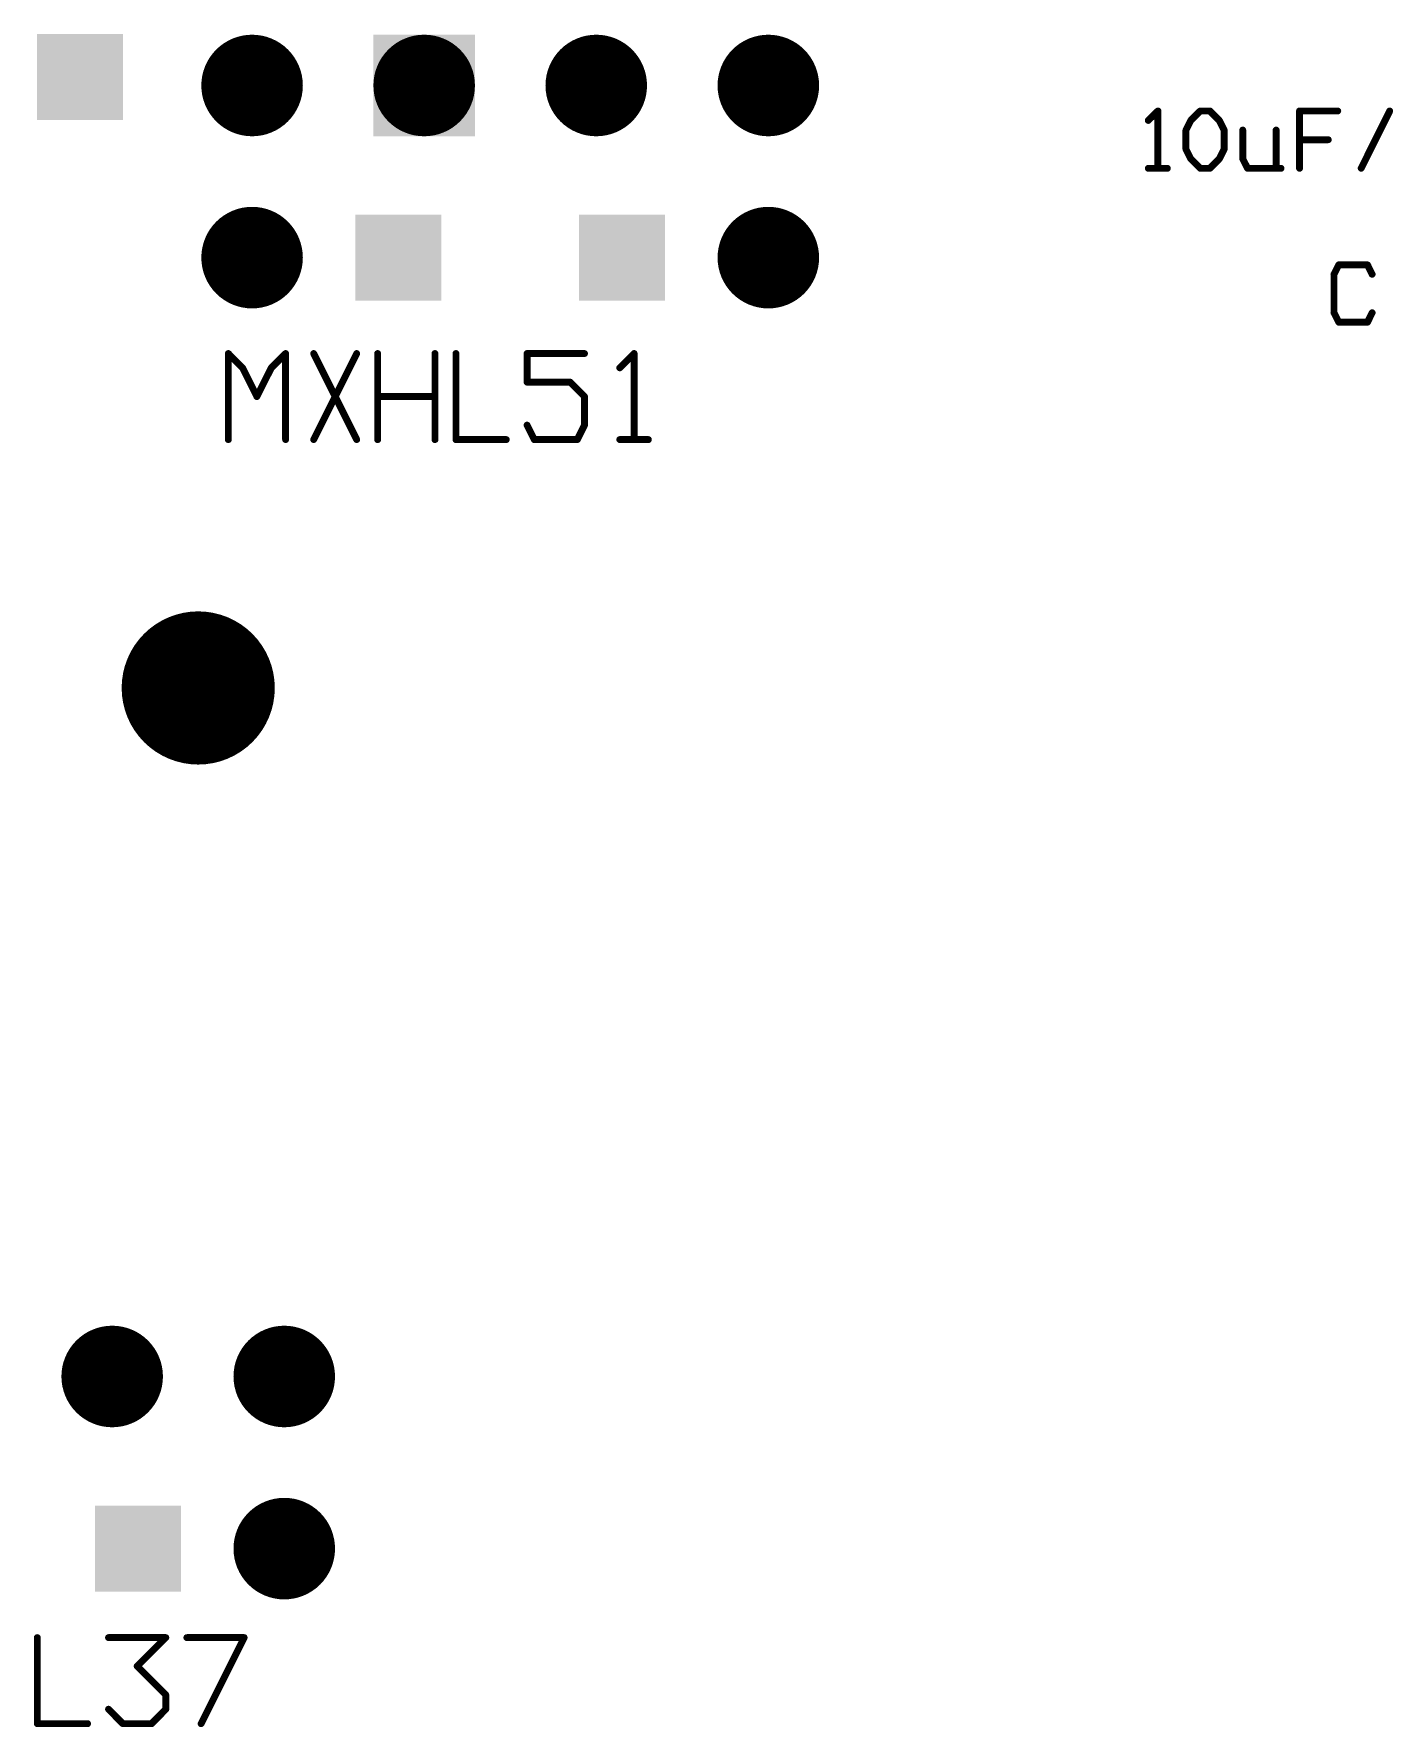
# Model space of a CAD drawing. Header units: millimetres. Extents: x 451 to 799, y 260 to 388.
# Drawn here: x 715.51 to 735.57, y 298.82 to 323.81 of the extents above; entities that cross this region are included whole.
import ezdxf

# ---------------------------------------------------------------- set-up
doc = ezdxf.new("R2010")
doc.units = ezdxf.units.MM
for name, color, linetype in [('3_A_', 4, 'Continuous'), ('4_A_', 54, 'Continuous'), ('5_A_', 7, 'Continuous')]:
    doc.layers.add(name, color=color, linetype=linetype)

# ---------------------------------------------------------------- blocks, each defined once
blk = doc.blocks.new('D24ROUND1_4986X1_4986')
blk.add_lwpolyline([(0.37465, 0, 0.7493, 0.7493, 1), (-0.37465, 0, 0.7493, 0.7493, 1), (0.37465, 0, 0.7493, 0.7493, 0)], format="xyseb")
blk = doc.blocks.new('D25ROUND2_2606X2_2606')
blk.add_lwpolyline([(0.56515, 0, 1.1303, 1.1303, 1), (-0.56515, 0, 1.1303, 1.1303, 1), (0.56515, 0, 1.1303, 1.1303, 0)], format="xyseb")
blk = doc.blocks.new('D16SQUARE1_27X1_27')
blk.add_solid([(-0.635, -0.635), (0.635, -0.635), (-0.635, 0.635), (0.635, 0.635)])
blk = doc.blocks.new('D41SQUARE1_4986X1_4986')
blk.add_solid([(-0.7493, -0.7493), (0.7493, -0.7493), (-0.7493, 0.7493), (0.7493, 0.7493)])

msp = doc.modelspace()

# ---------------------------------------------------------------- linework, layer by layer
at = {"layer": '5_A_'}
for points in [[(732.098, 322.669, 0.102, 0.102, 0), (731.956, 322.529, 0.102, 0.102, 0)], [(732.098, 321.823, 0.102, 0.102, 0), (732.098, 322.669, 0.102, 0.102, 0)], [(732.512, 322.387, 0.102, 0.102, 0), (732.583, 322.529, 0.102, 0.102, 0)], [(732.583, 322.529, 0.102, 0.102, 0), (732.723, 322.669, 0.102, 0.102, 0)], [(732.723, 322.669, 0.102, 0.102, 0), (732.865, 322.669, 0.102, 0.102, 0)], [(732.865, 322.669, 0.102, 0.102, 0), (733.005, 322.529, 0.102, 0.102, 0)], [(733.005, 322.529, 0.102, 0.102, 0), (733.076, 322.387, 0.102, 0.102, 0)], [(734.189, 321.823, 0.102, 0.102, 0), (734.189, 322.669, 0.102, 0.102, 0)], [(734.189, 322.669, 0.102, 0.102, 0), (734.752, 322.669, 0.102, 0.102, 0)], [(735.52, 322.669, 0.102, 0.102, 0), (735.098, 321.823, 0.102, 0.102, 0)], [(732.512, 322.105, 0.102, 0.102, 0), (732.512, 322.387, 0.102, 0.102, 0)], [(733.076, 322.387, 0.102, 0.102, 0), (733.076, 322.105, 0.102, 0.102, 0)], [(733.35, 321.963, 0.102, 0.102, 0), (733.35, 322.387, 0.102, 0.102, 0)], [(733.843, 322.387, 0.102, 0.102, 0), (733.843, 321.823, 0.102, 0.102, 0)], [(732.583, 321.963, 0.102, 0.102, 0), (732.512, 322.105, 0.102, 0.102, 0)], [(733.076, 322.105, 0.102, 0.102, 0), (733.005, 321.963, 0.102, 0.102, 0)], [(734.613, 322.245, 0.102, 0.102, 0), (734.189, 322.245, 0.102, 0.102, 0)], [(732.238, 321.823, 0.102, 0.102, 0), (731.956, 321.823, 0.102, 0.102, 0)], [(732.723, 321.823, 0.102, 0.102, 0), (732.583, 321.963, 0.102, 0.102, 0)], [(732.865, 321.823, 0.102, 0.102, 0), (732.723, 321.823, 0.102, 0.102, 0)], [(733.005, 321.963, 0.102, 0.102, 0), (732.865, 321.823, 0.102, 0.102, 0)], [(733.422, 321.823, 0.102, 0.102, 0), (733.35, 321.963, 0.102, 0.102, 0)], [(733.914, 321.823, 0.102, 0.102, 0), (733.422, 321.823, 0.102, 0.102, 0)], [(734.697, 320.259, 0.102, 0.102, 0), (734.768, 320.398, 0.102, 0.102, 0)], [(734.768, 320.398, 0.102, 0.102, 0), (735.192, 320.398, 0.102, 0.102, 0)], [(735.192, 320.398, 0.102, 0.102, 0), (735.26, 320.259, 0.102, 0.102, 0)], [(734.697, 319.692, 0.102, 0.102, 0), (734.697, 320.259, 0.102, 0.102, 0)], [(734.768, 319.552, 0.102, 0.102, 0), (734.697, 319.692, 0.102, 0.102, 0)], [(735.192, 319.552, 0.102, 0.102, 0), (734.768, 319.552, 0.102, 0.102, 0)], [(735.26, 319.692, 0.102, 0.102, 0), (735.192, 319.552, 0.102, 0.102, 0)], [(718.588, 318.879, 0.102, 0.102, 0), (718.377, 319.09, 0.102, 0.102, 0)], [(718.377, 319.09, 0.102, 0.102, 0), (718.377, 317.82, 0.102, 0.102, 0)], [(719.223, 319.09, 0.102, 0.102, 0), (719.012, 318.879, 0.102, 0.102, 0)], [(719.223, 317.82, 0.102, 0.102, 0), (719.223, 319.09, 0.102, 0.102, 0)], [(720.272, 317.82, 0.102, 0.102, 0), (719.637, 319.09, 0.102, 0.102, 0)], [(720.272, 319.09, 0.102, 0.102, 0), (719.637, 317.82, 0.102, 0.102, 0)], [(720.582, 317.82, 0.102, 0.102, 0), (720.582, 319.09, 0.102, 0.102, 0)], [(721.428, 317.82, 0.102, 0.102, 0), (721.428, 319.09, 0.102, 0.102, 0)], [(721.738, 317.82, 0.102, 0.102, 0), (721.738, 319.09, 0.102, 0.102, 0)], [(722.787, 318.668, 0.102, 0.102, 0), (722.787, 319.09, 0.102, 0.102, 0)], [(722.787, 319.09, 0.102, 0.102, 0), (723.635, 319.09, 0.102, 0.102, 0)], [(724.366, 319.09, 0.102, 0.102, 0), (724.156, 318.879, 0.102, 0.102, 0)], [(724.366, 317.82, 0.102, 0.102, 0), (724.366, 319.09, 0.102, 0.102, 0)], [(718.799, 318.455, 0.102, 0.102, 0), (718.588, 318.879, 0.102, 0.102, 0)], [(719.012, 318.879, 0.102, 0.102, 0), (718.799, 318.455, 0.102, 0.102, 0)], [(723.422, 318.668, 0.102, 0.102, 0), (722.787, 318.668, 0.102, 0.102, 0)], [(723.635, 318.455, 0.102, 0.102, 0), (723.422, 318.668, 0.102, 0.102, 0)], [(721.428, 318.455, 0.102, 0.102, 0), (720.582, 318.455, 0.102, 0.102, 0)], [(723.635, 318.033, 0.102, 0.102, 0), (723.635, 318.455, 0.102, 0.102, 0)], [(722.787, 318.033, 0.102, 0.102, 0), (722.893, 317.82, 0.102, 0.102, 0)], [(723.528, 317.82, 0.102, 0.102, 0), (723.635, 318.033, 0.102, 0.102, 0)], [(722.479, 317.82, 0.102, 0.102, 0), (721.738, 317.82, 0.102, 0.102, 0)], [(722.893, 317.82, 0.102, 0.102, 0), (723.528, 317.82, 0.102, 0.102, 0)], [(724.577, 317.82, 0.102, 0.102, 0), (724.156, 317.82, 0.102, 0.102, 0)], [(715.558, 298.872, 0.102, 0.102, 0), (715.558, 300.142, 0.102, 0.102, 0)], [(717.455, 300.142, 0.102, 0.102, 0), (716.609, 300.142, 0.102, 0.102, 0)], [(717.031, 299.72, 0.102, 0.102, 0), (717.455, 300.142, 0.102, 0.102, 0)], [(718.611, 300.142, 0.102, 0.102, 0), (717.765, 300.142, 0.102, 0.102, 0)], [(717.976, 298.872, 0.102, 0.102, 0), (718.611, 300.142, 0.102, 0.102, 0)], [(717.455, 299.296, 0.102, 0.102, 0), (717.031, 299.72, 0.102, 0.102, 0)], [(717.455, 299.085, 0.102, 0.102, 0), (717.455, 299.296, 0.102, 0.102, 0)], [(716.609, 299.085, 0.102, 0.102, 0), (716.82, 298.872, 0.102, 0.102, 0)], [(717.244, 298.872, 0.102, 0.102, 0), (717.455, 299.085, 0.102, 0.102, 0)], [(716.299, 298.872, 0.102, 0.102, 0), (715.558, 298.872, 0.102, 0.102, 0)], [(716.82, 298.872, 0.102, 0.102, 0), (717.244, 298.872, 0.102, 0.102, 0)]]:
    msp.add_lwpolyline(points, format="xyseb", dxfattribs=at)
for points in [[(731.931, 322.529, 0.0508, 0.0508, 1), (731.981, 322.529, 0.0508, 0.0508, 1), (731.931, 322.529, 0.0508, 0.0508, 0)], [(731.931, 322.529, 0.0508, 0.0508, 1), (731.981, 322.529, 0.0508, 0.0508, 1), (731.931, 322.529, 0.0508, 0.0508, 0)], [(732.073, 322.669, 0.0508, 0.0508, 1), (732.124, 322.669, 0.0508, 0.0508, 1), (732.073, 322.669, 0.0508, 0.0508, 0)], [(732.073, 322.669, 0.0508, 0.0508, 1), (732.124, 322.669, 0.0508, 0.0508, 1), (732.073, 322.669, 0.0508, 0.0508, 0)], [(732.073, 322.669, 0.0508, 0.0508, 1), (732.124, 322.669, 0.0508, 0.0508, 1), (732.073, 322.669, 0.0508, 0.0508, 0)], [(732.558, 322.529, 0.0508, 0.0508, 1), (732.609, 322.529, 0.0508, 0.0508, 1), (732.558, 322.529, 0.0508, 0.0508, 0)], [(732.558, 322.529, 0.0508, 0.0508, 1), (732.609, 322.529, 0.0508, 0.0508, 1), (732.558, 322.529, 0.0508, 0.0508, 0)], [(732.558, 322.529, 0.0508, 0.0508, 1), (732.609, 322.529, 0.0508, 0.0508, 1), (732.558, 322.529, 0.0508, 0.0508, 0)], [(732.698, 322.669, 0.0508, 0.0508, 1), (732.748, 322.669, 0.0508, 0.0508, 1), (732.698, 322.669, 0.0508, 0.0508, 0)], [(732.698, 322.669, 0.0508, 0.0508, 1), (732.748, 322.669, 0.0508, 0.0508, 1), (732.698, 322.669, 0.0508, 0.0508, 0)], [(732.698, 322.669, 0.0508, 0.0508, 1), (732.748, 322.669, 0.0508, 0.0508, 1), (732.698, 322.669, 0.0508, 0.0508, 0)], [(732.84, 322.669, 0.0508, 0.0508, 1), (732.891, 322.669, 0.0508, 0.0508, 1), (732.84, 322.669, 0.0508, 0.0508, 0)], [(732.84, 322.669, 0.0508, 0.0508, 1), (732.891, 322.669, 0.0508, 0.0508, 1), (732.84, 322.669, 0.0508, 0.0508, 0)], [(732.84, 322.669, 0.0508, 0.0508, 1), (732.891, 322.669, 0.0508, 0.0508, 1), (732.84, 322.669, 0.0508, 0.0508, 0)], [(732.98, 322.529, 0.0508, 0.0508, 1), (733.03, 322.529, 0.0508, 0.0508, 1), (732.98, 322.529, 0.0508, 0.0508, 0)], [(732.98, 322.529, 0.0508, 0.0508, 1), (733.03, 322.529, 0.0508, 0.0508, 1), (732.98, 322.529, 0.0508, 0.0508, 0)], [(732.98, 322.529, 0.0508, 0.0508, 1), (733.03, 322.529, 0.0508, 0.0508, 1), (732.98, 322.529, 0.0508, 0.0508, 0)], [(734.163, 322.669, 0.0508, 0.0508, 1), (734.214, 322.669, 0.0508, 0.0508, 1), (734.163, 322.669, 0.0508, 0.0508, 0)], [(734.163, 322.669, 0.0508, 0.0508, 1), (734.214, 322.669, 0.0508, 0.0508, 1), (734.163, 322.669, 0.0508, 0.0508, 0)], [(734.163, 322.669, 0.0508, 0.0508, 1), (734.214, 322.669, 0.0508, 0.0508, 1), (734.163, 322.669, 0.0508, 0.0508, 0)], [(734.727, 322.669, 0.0508, 0.0508, 1), (734.778, 322.669, 0.0508, 0.0508, 1), (734.727, 322.669, 0.0508, 0.0508, 0)], [(734.727, 322.669, 0.0508, 0.0508, 1), (734.778, 322.669, 0.0508, 0.0508, 1), (734.727, 322.669, 0.0508, 0.0508, 0)], [(735.494, 322.669, 0.0508, 0.0508, 1), (735.545, 322.669, 0.0508, 0.0508, 1), (735.494, 322.669, 0.0508, 0.0508, 0)], [(732.487, 322.387, 0.0508, 0.0508, 1), (732.538, 322.387, 0.0508, 0.0508, 1), (732.487, 322.387, 0.0508, 0.0508, 0)], [(732.487, 322.387, 0.0508, 0.0508, 1), (732.538, 322.387, 0.0508, 0.0508, 1), (732.487, 322.387, 0.0508, 0.0508, 0)], [(732.487, 322.387, 0.0508, 0.0508, 1), (732.538, 322.387, 0.0508, 0.0508, 1), (732.487, 322.387, 0.0508, 0.0508, 0)], [(733.051, 322.387, 0.0508, 0.0508, 1), (733.101, 322.387, 0.0508, 0.0508, 1), (733.051, 322.387, 0.0508, 0.0508, 0)], [(733.051, 322.387, 0.0508, 0.0508, 1), (733.101, 322.387, 0.0508, 0.0508, 1), (733.051, 322.387, 0.0508, 0.0508, 0)], [(733.051, 322.387, 0.0508, 0.0508, 1), (733.101, 322.387, 0.0508, 0.0508, 1), (733.051, 322.387, 0.0508, 0.0508, 0)], [(733.325, 322.387, 0.0508, 0.0508, 1), (733.376, 322.387, 0.0508, 0.0508, 1), (733.325, 322.387, 0.0508, 0.0508, 0)], [(733.325, 322.387, 0.0508, 0.0508, 1), (733.376, 322.387, 0.0508, 0.0508, 1), (733.325, 322.387, 0.0508, 0.0508, 0)], [(733.818, 322.387, 0.0508, 0.0508, 1), (733.869, 322.387, 0.0508, 0.0508, 1), (733.818, 322.387, 0.0508, 0.0508, 0)], [(732.487, 322.105, 0.0508, 0.0508, 1), (732.538, 322.105, 0.0508, 0.0508, 1), (732.487, 322.105, 0.0508, 0.0508, 0)], [(732.487, 322.105, 0.0508, 0.0508, 1), (732.538, 322.105, 0.0508, 0.0508, 1), (732.487, 322.105, 0.0508, 0.0508, 0)], [(732.487, 322.105, 0.0508, 0.0508, 1), (732.538, 322.105, 0.0508, 0.0508, 1), (732.487, 322.105, 0.0508, 0.0508, 0)], [(733.051, 322.105, 0.0508, 0.0508, 1), (733.101, 322.105, 0.0508, 0.0508, 1), (733.051, 322.105, 0.0508, 0.0508, 0)], [(733.051, 322.105, 0.0508, 0.0508, 1), (733.101, 322.105, 0.0508, 0.0508, 1), (733.051, 322.105, 0.0508, 0.0508, 0)], [(733.051, 322.105, 0.0508, 0.0508, 1), (733.101, 322.105, 0.0508, 0.0508, 1), (733.051, 322.105, 0.0508, 0.0508, 0)], [(734.163, 322.245, 0.0508, 0.0508, 1), (734.214, 322.245, 0.0508, 0.0508, 1), (734.163, 322.245, 0.0508, 0.0508, 0)], [(734.163, 322.245, 0.0508, 0.0508, 1), (734.214, 322.245, 0.0508, 0.0508, 1), (734.163, 322.245, 0.0508, 0.0508, 0)], [(734.587, 322.245, 0.0508, 0.0508, 1), (734.638, 322.245, 0.0508, 0.0508, 1), (734.587, 322.245, 0.0508, 0.0508, 0)], [(731.931, 321.823, 0.0508, 0.0508, 1), (731.981, 321.823, 0.0508, 0.0508, 1), (731.931, 321.823, 0.0508, 0.0508, 0)], [(731.931, 321.823, 0.0508, 0.0508, 1), (731.981, 321.823, 0.0508, 0.0508, 1), (731.931, 321.823, 0.0508, 0.0508, 0)], [(732.073, 321.823, 0.0508, 0.0508, 1), (732.124, 321.823, 0.0508, 0.0508, 1), (732.073, 321.823, 0.0508, 0.0508, 0)], [(732.212, 321.823, 0.0508, 0.0508, 1), (732.263, 321.823, 0.0508, 0.0508, 1), (732.212, 321.823, 0.0508, 0.0508, 0)], [(732.558, 321.963, 0.0508, 0.0508, 1), (732.609, 321.963, 0.0508, 0.0508, 1), (732.558, 321.963, 0.0508, 0.0508, 0)], [(732.558, 321.963, 0.0508, 0.0508, 1), (732.609, 321.963, 0.0508, 0.0508, 1), (732.558, 321.963, 0.0508, 0.0508, 0)], [(732.558, 321.963, 0.0508, 0.0508, 1), (732.609, 321.963, 0.0508, 0.0508, 1), (732.558, 321.963, 0.0508, 0.0508, 0)], [(732.698, 321.823, 0.0508, 0.0508, 1), (732.748, 321.823, 0.0508, 0.0508, 1), (732.698, 321.823, 0.0508, 0.0508, 0)], [(732.698, 321.823, 0.0508, 0.0508, 1), (732.748, 321.823, 0.0508, 0.0508, 1), (732.698, 321.823, 0.0508, 0.0508, 0)], [(732.698, 321.823, 0.0508, 0.0508, 1), (732.748, 321.823, 0.0508, 0.0508, 1), (732.698, 321.823, 0.0508, 0.0508, 0)], [(732.84, 321.823, 0.0508, 0.0508, 1), (732.891, 321.823, 0.0508, 0.0508, 1), (732.84, 321.823, 0.0508, 0.0508, 0)], [(732.84, 321.823, 0.0508, 0.0508, 1), (732.891, 321.823, 0.0508, 0.0508, 1), (732.84, 321.823, 0.0508, 0.0508, 0)], [(732.84, 321.823, 0.0508, 0.0508, 1), (732.891, 321.823, 0.0508, 0.0508, 1), (732.84, 321.823, 0.0508, 0.0508, 0)], [(732.98, 321.963, 0.0508, 0.0508, 1), (733.03, 321.963, 0.0508, 0.0508, 1), (732.98, 321.963, 0.0508, 0.0508, 0)], [(732.98, 321.963, 0.0508, 0.0508, 1), (733.03, 321.963, 0.0508, 0.0508, 1), (732.98, 321.963, 0.0508, 0.0508, 0)], [(732.98, 321.963, 0.0508, 0.0508, 1), (733.03, 321.963, 0.0508, 0.0508, 1), (732.98, 321.963, 0.0508, 0.0508, 0)], [(733.325, 321.963, 0.0508, 0.0508, 1), (733.376, 321.963, 0.0508, 0.0508, 1), (733.325, 321.963, 0.0508, 0.0508, 0)], [(733.325, 321.963, 0.0508, 0.0508, 1), (733.376, 321.963, 0.0508, 0.0508, 1), (733.325, 321.963, 0.0508, 0.0508, 0)], [(733.325, 321.963, 0.0508, 0.0508, 1), (733.376, 321.963, 0.0508, 0.0508, 1), (733.325, 321.963, 0.0508, 0.0508, 0)], [(733.396, 321.823, 0.0508, 0.0508, 1), (733.447, 321.823, 0.0508, 0.0508, 1), (733.396, 321.823, 0.0508, 0.0508, 0)], [(733.396, 321.823, 0.0508, 0.0508, 1), (733.447, 321.823, 0.0508, 0.0508, 1), (733.396, 321.823, 0.0508, 0.0508, 0)], [(733.396, 321.823, 0.0508, 0.0508, 1), (733.447, 321.823, 0.0508, 0.0508, 1), (733.396, 321.823, 0.0508, 0.0508, 0)], [(733.818, 321.823, 0.0508, 0.0508, 1), (733.869, 321.823, 0.0508, 0.0508, 1), (733.818, 321.823, 0.0508, 0.0508, 0)], [(733.818, 321.823, 0.0508, 0.0508, 1), (733.869, 321.823, 0.0508, 0.0508, 1), (733.818, 321.823, 0.0508, 0.0508, 0)], [(733.889, 321.823, 0.0508, 0.0508, 1), (733.94, 321.823, 0.0508, 0.0508, 1), (733.889, 321.823, 0.0508, 0.0508, 0)], [(734.163, 321.823, 0.0508, 0.0508, 1), (734.214, 321.823, 0.0508, 0.0508, 1), (734.163, 321.823, 0.0508, 0.0508, 0)], [(735.073, 321.823, 0.0508, 0.0508, 1), (735.123, 321.823, 0.0508, 0.0508, 1), (735.073, 321.823, 0.0508, 0.0508, 0)], [(735.073, 321.823, 0.0508, 0.0508, 1), (735.123, 321.823, 0.0508, 0.0508, 1), (735.073, 321.823, 0.0508, 0.0508, 0)], [(734.742, 320.398, 0.0508, 0.0508, 1), (734.793, 320.398, 0.0508, 0.0508, 1), (734.742, 320.398, 0.0508, 0.0508, 0)], [(734.742, 320.398, 0.0508, 0.0508, 1), (734.793, 320.398, 0.0508, 0.0508, 1), (734.742, 320.398, 0.0508, 0.0508, 0)], [(734.742, 320.398, 0.0508, 0.0508, 1), (734.793, 320.398, 0.0508, 0.0508, 1), (734.742, 320.398, 0.0508, 0.0508, 0)], [(735.167, 320.398, 0.0508, 0.0508, 1), (735.217, 320.398, 0.0508, 0.0508, 1), (735.167, 320.398, 0.0508, 0.0508, 0)], [(735.167, 320.398, 0.0508, 0.0508, 1), (735.217, 320.398, 0.0508, 0.0508, 1), (735.167, 320.398, 0.0508, 0.0508, 0)], [(735.167, 320.398, 0.0508, 0.0508, 1), (735.217, 320.398, 0.0508, 0.0508, 1), (735.167, 320.398, 0.0508, 0.0508, 0)], [(734.671, 320.259, 0.0508, 0.0508, 1), (734.722, 320.259, 0.0508, 0.0508, 1), (734.671, 320.259, 0.0508, 0.0508, 0)], [(734.671, 320.259, 0.0508, 0.0508, 1), (734.722, 320.259, 0.0508, 0.0508, 1), (734.671, 320.259, 0.0508, 0.0508, 0)], [(734.671, 320.259, 0.0508, 0.0508, 1), (734.722, 320.259, 0.0508, 0.0508, 1), (734.671, 320.259, 0.0508, 0.0508, 0)], [(735.235, 320.259, 0.0508, 0.0508, 1), (735.286, 320.259, 0.0508, 0.0508, 1), (735.235, 320.259, 0.0508, 0.0508, 0)], [(735.235, 320.259, 0.0508, 0.0508, 1), (735.286, 320.259, 0.0508, 0.0508, 1), (735.235, 320.259, 0.0508, 0.0508, 0)], [(734.671, 319.692, 0.0508, 0.0508, 1), (734.722, 319.692, 0.0508, 0.0508, 1), (734.671, 319.692, 0.0508, 0.0508, 0)], [(734.671, 319.692, 0.0508, 0.0508, 1), (734.722, 319.692, 0.0508, 0.0508, 1), (734.671, 319.692, 0.0508, 0.0508, 0)], [(734.671, 319.692, 0.0508, 0.0508, 1), (734.722, 319.692, 0.0508, 0.0508, 1), (734.671, 319.692, 0.0508, 0.0508, 0)], [(734.742, 319.552, 0.0508, 0.0508, 1), (734.793, 319.552, 0.0508, 0.0508, 1), (734.742, 319.552, 0.0508, 0.0508, 0)], [(734.742, 319.552, 0.0508, 0.0508, 1), (734.793, 319.552, 0.0508, 0.0508, 1), (734.742, 319.552, 0.0508, 0.0508, 0)], [(734.742, 319.552, 0.0508, 0.0508, 1), (734.793, 319.552, 0.0508, 0.0508, 1), (734.742, 319.552, 0.0508, 0.0508, 0)], [(735.167, 319.552, 0.0508, 0.0508, 1), (735.217, 319.552, 0.0508, 0.0508, 1), (735.167, 319.552, 0.0508, 0.0508, 0)], [(735.167, 319.552, 0.0508, 0.0508, 1), (735.217, 319.552, 0.0508, 0.0508, 1), (735.167, 319.552, 0.0508, 0.0508, 0)], [(735.167, 319.552, 0.0508, 0.0508, 1), (735.217, 319.552, 0.0508, 0.0508, 1), (735.167, 319.552, 0.0508, 0.0508, 0)], [(735.235, 319.692, 0.0508, 0.0508, 1), (735.286, 319.692, 0.0508, 0.0508, 1), (735.235, 319.692, 0.0508, 0.0508, 0)], [(718.352, 319.09, 0.0508, 0.0508, 1), (718.403, 319.09, 0.0508, 0.0508, 1), (718.352, 319.09, 0.0508, 0.0508, 0)], [(718.352, 319.09, 0.0508, 0.0508, 1), (718.403, 319.09, 0.0508, 0.0508, 1), (718.352, 319.09, 0.0508, 0.0508, 0)], [(718.352, 319.09, 0.0508, 0.0508, 1), (718.403, 319.09, 0.0508, 0.0508, 1), (718.352, 319.09, 0.0508, 0.0508, 0)], [(719.198, 319.09, 0.0508, 0.0508, 1), (719.248, 319.09, 0.0508, 0.0508, 1), (719.198, 319.09, 0.0508, 0.0508, 0)], [(719.198, 319.09, 0.0508, 0.0508, 1), (719.248, 319.09, 0.0508, 0.0508, 1), (719.198, 319.09, 0.0508, 0.0508, 0)], [(719.198, 319.09, 0.0508, 0.0508, 1), (719.248, 319.09, 0.0508, 0.0508, 1), (719.198, 319.09, 0.0508, 0.0508, 0)], [(719.612, 319.09, 0.0508, 0.0508, 1), (719.662, 319.09, 0.0508, 0.0508, 1), (719.612, 319.09, 0.0508, 0.0508, 0)], [(719.612, 319.09, 0.0508, 0.0508, 1), (719.662, 319.09, 0.0508, 0.0508, 1), (719.612, 319.09, 0.0508, 0.0508, 0)], [(720.247, 319.09, 0.0508, 0.0508, 1), (720.297, 319.09, 0.0508, 0.0508, 1), (720.247, 319.09, 0.0508, 0.0508, 0)], [(720.556, 319.09, 0.0508, 0.0508, 1), (720.607, 319.09, 0.0508, 0.0508, 1), (720.556, 319.09, 0.0508, 0.0508, 0)], [(720.556, 319.09, 0.0508, 0.0508, 1), (720.607, 319.09, 0.0508, 0.0508, 1), (720.556, 319.09, 0.0508, 0.0508, 0)], [(721.402, 319.09, 0.0508, 0.0508, 1), (721.453, 319.09, 0.0508, 0.0508, 1), (721.402, 319.09, 0.0508, 0.0508, 0)], [(721.402, 319.09, 0.0508, 0.0508, 1), (721.453, 319.09, 0.0508, 0.0508, 1), (721.402, 319.09, 0.0508, 0.0508, 0)], [(721.712, 319.09, 0.0508, 0.0508, 1), (721.763, 319.09, 0.0508, 0.0508, 1), (721.712, 319.09, 0.0508, 0.0508, 0)], [(721.712, 319.09, 0.0508, 0.0508, 1), (721.763, 319.09, 0.0508, 0.0508, 1), (721.712, 319.09, 0.0508, 0.0508, 0)], [(722.761, 319.09, 0.0508, 0.0508, 1), (722.812, 319.09, 0.0508, 0.0508, 1), (722.761, 319.09, 0.0508, 0.0508, 0)], [(722.761, 319.09, 0.0508, 0.0508, 1), (722.812, 319.09, 0.0508, 0.0508, 1), (722.761, 319.09, 0.0508, 0.0508, 0)], [(722.761, 319.09, 0.0508, 0.0508, 1), (722.812, 319.09, 0.0508, 0.0508, 1), (722.761, 319.09, 0.0508, 0.0508, 0)], [(723.61, 319.09, 0.0508, 0.0508, 1), (723.66, 319.09, 0.0508, 0.0508, 1), (723.61, 319.09, 0.0508, 0.0508, 0)], [(723.61, 319.09, 0.0508, 0.0508, 1), (723.66, 319.09, 0.0508, 0.0508, 1), (723.61, 319.09, 0.0508, 0.0508, 0)], [(724.341, 319.09, 0.0508, 0.0508, 1), (724.392, 319.09, 0.0508, 0.0508, 1), (724.341, 319.09, 0.0508, 0.0508, 0)], [(724.341, 319.09, 0.0508, 0.0508, 1), (724.392, 319.09, 0.0508, 0.0508, 1), (724.341, 319.09, 0.0508, 0.0508, 0)], [(724.341, 319.09, 0.0508, 0.0508, 1), (724.392, 319.09, 0.0508, 0.0508, 1), (724.341, 319.09, 0.0508, 0.0508, 0)], [(718.563, 318.879, 0.0508, 0.0508, 1), (718.613, 318.879, 0.0508, 0.0508, 1), (718.563, 318.879, 0.0508, 0.0508, 0)], [(718.563, 318.879, 0.0508, 0.0508, 1), (718.613, 318.879, 0.0508, 0.0508, 1), (718.563, 318.879, 0.0508, 0.0508, 0)], [(718.563, 318.879, 0.0508, 0.0508, 1), (718.613, 318.879, 0.0508, 0.0508, 1), (718.563, 318.879, 0.0508, 0.0508, 0)], [(718.987, 318.879, 0.0508, 0.0508, 1), (719.038, 318.879, 0.0508, 0.0508, 1), (718.987, 318.879, 0.0508, 0.0508, 0)], [(718.987, 318.879, 0.0508, 0.0508, 1), (719.038, 318.879, 0.0508, 0.0508, 1), (718.987, 318.879, 0.0508, 0.0508, 0)], [(718.987, 318.879, 0.0508, 0.0508, 1), (719.038, 318.879, 0.0508, 0.0508, 1), (718.987, 318.879, 0.0508, 0.0508, 0)], [(724.13, 318.879, 0.0508, 0.0508, 1), (724.181, 318.879, 0.0508, 0.0508, 1), (724.13, 318.879, 0.0508, 0.0508, 0)], [(724.13, 318.879, 0.0508, 0.0508, 1), (724.181, 318.879, 0.0508, 0.0508, 1), (724.13, 318.879, 0.0508, 0.0508, 0)], [(722.761, 318.668, 0.0508, 0.0508, 1), (722.812, 318.668, 0.0508, 0.0508, 1), (722.761, 318.668, 0.0508, 0.0508, 0)], [(722.761, 318.668, 0.0508, 0.0508, 1), (722.812, 318.668, 0.0508, 0.0508, 1), (722.761, 318.668, 0.0508, 0.0508, 0)], [(722.761, 318.668, 0.0508, 0.0508, 1), (722.812, 318.668, 0.0508, 0.0508, 1), (722.761, 318.668, 0.0508, 0.0508, 0)], [(723.396, 318.668, 0.0508, 0.0508, 1), (723.447, 318.668, 0.0508, 0.0508, 1), (723.396, 318.668, 0.0508, 0.0508, 0)], [(723.396, 318.668, 0.0508, 0.0508, 1), (723.447, 318.668, 0.0508, 0.0508, 1), (723.396, 318.668, 0.0508, 0.0508, 0)], [(723.396, 318.668, 0.0508, 0.0508, 1), (723.447, 318.668, 0.0508, 0.0508, 1), (723.396, 318.668, 0.0508, 0.0508, 0)], [(718.773, 318.455, 0.0508, 0.0508, 1), (718.824, 318.455, 0.0508, 0.0508, 1), (718.773, 318.455, 0.0508, 0.0508, 0)], [(718.773, 318.455, 0.0508, 0.0508, 1), (718.824, 318.455, 0.0508, 0.0508, 1), (718.773, 318.455, 0.0508, 0.0508, 0)], [(718.773, 318.455, 0.0508, 0.0508, 1), (718.824, 318.455, 0.0508, 0.0508, 1), (718.773, 318.455, 0.0508, 0.0508, 0)], [(720.556, 318.455, 0.0508, 0.0508, 1), (720.607, 318.455, 0.0508, 0.0508, 1), (720.556, 318.455, 0.0508, 0.0508, 0)], [(720.556, 318.455, 0.0508, 0.0508, 1), (720.607, 318.455, 0.0508, 0.0508, 1), (720.556, 318.455, 0.0508, 0.0508, 0)], [(721.402, 318.455, 0.0508, 0.0508, 1), (721.453, 318.455, 0.0508, 0.0508, 1), (721.402, 318.455, 0.0508, 0.0508, 0)], [(723.61, 318.455, 0.0508, 0.0508, 1), (723.66, 318.455, 0.0508, 0.0508, 1), (723.61, 318.455, 0.0508, 0.0508, 0)], [(723.61, 318.455, 0.0508, 0.0508, 1), (723.66, 318.455, 0.0508, 0.0508, 1), (723.61, 318.455, 0.0508, 0.0508, 0)], [(723.61, 318.455, 0.0508, 0.0508, 1), (723.66, 318.455, 0.0508, 0.0508, 1), (723.61, 318.455, 0.0508, 0.0508, 0)], [(722.761, 318.033, 0.0508, 0.0508, 1), (722.812, 318.033, 0.0508, 0.0508, 1), (722.761, 318.033, 0.0508, 0.0508, 0)], [(723.61, 318.033, 0.0508, 0.0508, 1), (723.66, 318.033, 0.0508, 0.0508, 1), (723.61, 318.033, 0.0508, 0.0508, 0)], [(723.61, 318.033, 0.0508, 0.0508, 1), (723.66, 318.033, 0.0508, 0.0508, 1), (723.61, 318.033, 0.0508, 0.0508, 0)], [(723.61, 318.033, 0.0508, 0.0508, 1), (723.66, 318.033, 0.0508, 0.0508, 1), (723.61, 318.033, 0.0508, 0.0508, 0)], [(718.352, 317.82, 0.0508, 0.0508, 1), (718.403, 317.82, 0.0508, 0.0508, 1), (718.352, 317.82, 0.0508, 0.0508, 0)], [(718.352, 317.82, 0.0508, 0.0508, 1), (718.403, 317.82, 0.0508, 0.0508, 1), (718.352, 317.82, 0.0508, 0.0508, 0)], [(719.198, 317.82, 0.0508, 0.0508, 1), (719.248, 317.82, 0.0508, 0.0508, 1), (719.198, 317.82, 0.0508, 0.0508, 0)], [(719.612, 317.82, 0.0508, 0.0508, 1), (719.662, 317.82, 0.0508, 0.0508, 1), (719.612, 317.82, 0.0508, 0.0508, 0)], [(719.612, 317.82, 0.0508, 0.0508, 1), (719.662, 317.82, 0.0508, 0.0508, 1), (719.612, 317.82, 0.0508, 0.0508, 0)], [(720.247, 317.82, 0.0508, 0.0508, 1), (720.297, 317.82, 0.0508, 0.0508, 1), (720.247, 317.82, 0.0508, 0.0508, 0)], [(720.556, 317.82, 0.0508, 0.0508, 1), (720.607, 317.82, 0.0508, 0.0508, 1), (720.556, 317.82, 0.0508, 0.0508, 0)], [(721.402, 317.82, 0.0508, 0.0508, 1), (721.453, 317.82, 0.0508, 0.0508, 1), (721.402, 317.82, 0.0508, 0.0508, 0)], [(721.712, 317.82, 0.0508, 0.0508, 1), (721.763, 317.82, 0.0508, 0.0508, 1), (721.712, 317.82, 0.0508, 0.0508, 0)], [(721.712, 317.82, 0.0508, 0.0508, 1), (721.763, 317.82, 0.0508, 0.0508, 1), (721.712, 317.82, 0.0508, 0.0508, 0)], [(721.712, 317.82, 0.0508, 0.0508, 1), (721.763, 317.82, 0.0508, 0.0508, 1), (721.712, 317.82, 0.0508, 0.0508, 0)], [(722.454, 317.82, 0.0508, 0.0508, 1), (722.505, 317.82, 0.0508, 0.0508, 1), (722.454, 317.82, 0.0508, 0.0508, 0)], [(722.868, 317.82, 0.0508, 0.0508, 1), (722.919, 317.82, 0.0508, 0.0508, 1), (722.868, 317.82, 0.0508, 0.0508, 0)], [(722.868, 317.82, 0.0508, 0.0508, 1), (722.919, 317.82, 0.0508, 0.0508, 1), (722.868, 317.82, 0.0508, 0.0508, 0)], [(722.868, 317.82, 0.0508, 0.0508, 1), (722.919, 317.82, 0.0508, 0.0508, 1), (722.868, 317.82, 0.0508, 0.0508, 0)], [(723.503, 317.82, 0.0508, 0.0508, 1), (723.554, 317.82, 0.0508, 0.0508, 1), (723.503, 317.82, 0.0508, 0.0508, 0)], [(723.503, 317.82, 0.0508, 0.0508, 1), (723.554, 317.82, 0.0508, 0.0508, 1), (723.503, 317.82, 0.0508, 0.0508, 0)], [(723.503, 317.82, 0.0508, 0.0508, 1), (723.554, 317.82, 0.0508, 0.0508, 1), (723.503, 317.82, 0.0508, 0.0508, 0)], [(724.13, 317.82, 0.0508, 0.0508, 1), (724.181, 317.82, 0.0508, 0.0508, 1), (724.13, 317.82, 0.0508, 0.0508, 0)], [(724.13, 317.82, 0.0508, 0.0508, 1), (724.181, 317.82, 0.0508, 0.0508, 1), (724.13, 317.82, 0.0508, 0.0508, 0)], [(724.341, 317.82, 0.0508, 0.0508, 1), (724.392, 317.82, 0.0508, 0.0508, 1), (724.341, 317.82, 0.0508, 0.0508, 0)], [(724.552, 317.82, 0.0508, 0.0508, 1), (724.603, 317.82, 0.0508, 0.0508, 1), (724.552, 317.82, 0.0508, 0.0508, 0)], [(715.532, 300.142, 0.0508, 0.0508, 1), (715.583, 300.142, 0.0508, 0.0508, 1), (715.532, 300.142, 0.0508, 0.0508, 0)], [(715.532, 300.142, 0.0508, 0.0508, 1), (715.583, 300.142, 0.0508, 0.0508, 1), (715.532, 300.142, 0.0508, 0.0508, 0)], [(716.584, 300.142, 0.0508, 0.0508, 1), (716.635, 300.142, 0.0508, 0.0508, 1), (716.584, 300.142, 0.0508, 0.0508, 0)], [(716.584, 300.142, 0.0508, 0.0508, 1), (716.635, 300.142, 0.0508, 0.0508, 1), (716.584, 300.142, 0.0508, 0.0508, 0)], [(717.43, 300.142, 0.0508, 0.0508, 1), (717.48, 300.142, 0.0508, 0.0508, 1), (717.43, 300.142, 0.0508, 0.0508, 0)], [(717.43, 300.142, 0.0508, 0.0508, 1), (717.48, 300.142, 0.0508, 0.0508, 1), (717.43, 300.142, 0.0508, 0.0508, 0)], [(717.43, 300.142, 0.0508, 0.0508, 1), (717.48, 300.142, 0.0508, 0.0508, 1), (717.43, 300.142, 0.0508, 0.0508, 0)], [(717.74, 300.142, 0.0508, 0.0508, 1), (717.79, 300.142, 0.0508, 0.0508, 1), (717.74, 300.142, 0.0508, 0.0508, 0)], [(717.74, 300.142, 0.0508, 0.0508, 1), (717.79, 300.142, 0.0508, 0.0508, 1), (717.74, 300.142, 0.0508, 0.0508, 0)], [(718.585, 300.142, 0.0508, 0.0508, 1), (718.636, 300.142, 0.0508, 0.0508, 1), (718.585, 300.142, 0.0508, 0.0508, 0)], [(718.585, 300.142, 0.0508, 0.0508, 1), (718.636, 300.142, 0.0508, 0.0508, 1), (718.585, 300.142, 0.0508, 0.0508, 0)], [(718.585, 300.142, 0.0508, 0.0508, 1), (718.636, 300.142, 0.0508, 0.0508, 1), (718.585, 300.142, 0.0508, 0.0508, 0)], [(717.006, 299.72, 0.0508, 0.0508, 1), (717.056, 299.72, 0.0508, 0.0508, 1), (717.006, 299.72, 0.0508, 0.0508, 0)], [(717.006, 299.72, 0.0508, 0.0508, 1), (717.056, 299.72, 0.0508, 0.0508, 1), (717.006, 299.72, 0.0508, 0.0508, 0)], [(717.006, 299.72, 0.0508, 0.0508, 1), (717.056, 299.72, 0.0508, 0.0508, 1), (717.006, 299.72, 0.0508, 0.0508, 0)], [(717.43, 299.296, 0.0508, 0.0508, 1), (717.48, 299.296, 0.0508, 0.0508, 1), (717.43, 299.296, 0.0508, 0.0508, 0)], [(717.43, 299.296, 0.0508, 0.0508, 1), (717.48, 299.296, 0.0508, 0.0508, 1), (717.43, 299.296, 0.0508, 0.0508, 0)], [(717.43, 299.296, 0.0508, 0.0508, 1), (717.48, 299.296, 0.0508, 0.0508, 1), (717.43, 299.296, 0.0508, 0.0508, 0)], [(716.584, 299.085, 0.0508, 0.0508, 1), (716.635, 299.085, 0.0508, 0.0508, 1), (716.584, 299.085, 0.0508, 0.0508, 0)], [(717.43, 299.085, 0.0508, 0.0508, 1), (717.48, 299.085, 0.0508, 0.0508, 1), (717.43, 299.085, 0.0508, 0.0508, 0)], [(717.43, 299.085, 0.0508, 0.0508, 1), (717.48, 299.085, 0.0508, 0.0508, 1), (717.43, 299.085, 0.0508, 0.0508, 0)], [(717.43, 299.085, 0.0508, 0.0508, 1), (717.48, 299.085, 0.0508, 0.0508, 1), (717.43, 299.085, 0.0508, 0.0508, 0)], [(715.532, 298.872, 0.0508, 0.0508, 1), (715.583, 298.872, 0.0508, 0.0508, 1), (715.532, 298.872, 0.0508, 0.0508, 0)], [(715.532, 298.872, 0.0508, 0.0508, 1), (715.583, 298.872, 0.0508, 0.0508, 1), (715.532, 298.872, 0.0508, 0.0508, 0)], [(715.532, 298.872, 0.0508, 0.0508, 1), (715.583, 298.872, 0.0508, 0.0508, 1), (715.532, 298.872, 0.0508, 0.0508, 0)], [(716.274, 298.872, 0.0508, 0.0508, 1), (716.325, 298.872, 0.0508, 0.0508, 1), (716.274, 298.872, 0.0508, 0.0508, 0)], [(716.795, 298.872, 0.0508, 0.0508, 1), (716.845, 298.872, 0.0508, 0.0508, 1), (716.795, 298.872, 0.0508, 0.0508, 0)], [(716.795, 298.872, 0.0508, 0.0508, 1), (716.845, 298.872, 0.0508, 0.0508, 1), (716.795, 298.872, 0.0508, 0.0508, 0)], [(716.795, 298.872, 0.0508, 0.0508, 1), (716.845, 298.872, 0.0508, 0.0508, 1), (716.795, 298.872, 0.0508, 0.0508, 0)], [(717.219, 298.872, 0.0508, 0.0508, 1), (717.27, 298.872, 0.0508, 0.0508, 1), (717.219, 298.872, 0.0508, 0.0508, 0)], [(717.219, 298.872, 0.0508, 0.0508, 1), (717.27, 298.872, 0.0508, 0.0508, 1), (717.219, 298.872, 0.0508, 0.0508, 0)], [(717.219, 298.872, 0.0508, 0.0508, 1), (717.27, 298.872, 0.0508, 0.0508, 1), (717.219, 298.872, 0.0508, 0.0508, 0)], [(717.95, 298.872, 0.0508, 0.0508, 1), (718.001, 298.872, 0.0508, 0.0508, 1), (717.95, 298.872, 0.0508, 0.0508, 0)]]:
    msp.add_lwpolyline(points, format="xyseb", close=True, dxfattribs=at)

# ---------------------------------------------------------------- block references
at = {"layer": '3_A_'}
for name, p in [('D24ROUND1_4986X1_4986', (718.728, 323.045)), ('D24ROUND1_4986X1_4986', (721.268, 323.045)), ('D24ROUND1_4986X1_4986', (723.808, 323.045)), ('D24ROUND1_4986X1_4986', (726.348, 323.045)), ('D24ROUND1_4986X1_4986', (718.728, 320.505)), ('D24ROUND1_4986X1_4986', (726.348, 320.505)), ('D25ROUND2_2606X2_2606', (717.933, 314.155)), ('D24ROUND1_4986X1_4986', (716.663, 303.995)), ('D24ROUND1_4986X1_4986', (719.203, 303.995)), ('D24ROUND1_4986X1_4986', (719.203, 301.455))]:
    msp.add_blockref(name, p, dxfattribs=at)
at = {"layer": '4_A_'}
for name, p in [('D16SQUARE1_27X1_27', (716.188, 323.172)), ('D24ROUND1_4986X1_4986', (718.728, 323.045)), ('D41SQUARE1_4986X1_4986', (721.268, 323.045)), ('D24ROUND1_4986X1_4986', (723.808, 323.045)), ('D24ROUND1_4986X1_4986', (726.348, 323.045)), ('D24ROUND1_4986X1_4986', (718.728, 320.505)), ('D16SQUARE1_27X1_27', (720.887, 320.505)), ('D16SQUARE1_27X1_27', (724.189, 320.505)), ('D24ROUND1_4986X1_4986', (726.348, 320.505)), ('D25ROUND2_2606X2_2606', (717.933, 314.155)), ('D24ROUND1_4986X1_4986', (716.663, 303.995)), ('D24ROUND1_4986X1_4986', (719.203, 303.995)), ('D16SQUARE1_27X1_27', (717.044, 301.455)), ('D24ROUND1_4986X1_4986', (719.203, 301.455))]:
    msp.add_blockref(name, p, dxfattribs=at)

doc.saveas('drawing.dxf')
